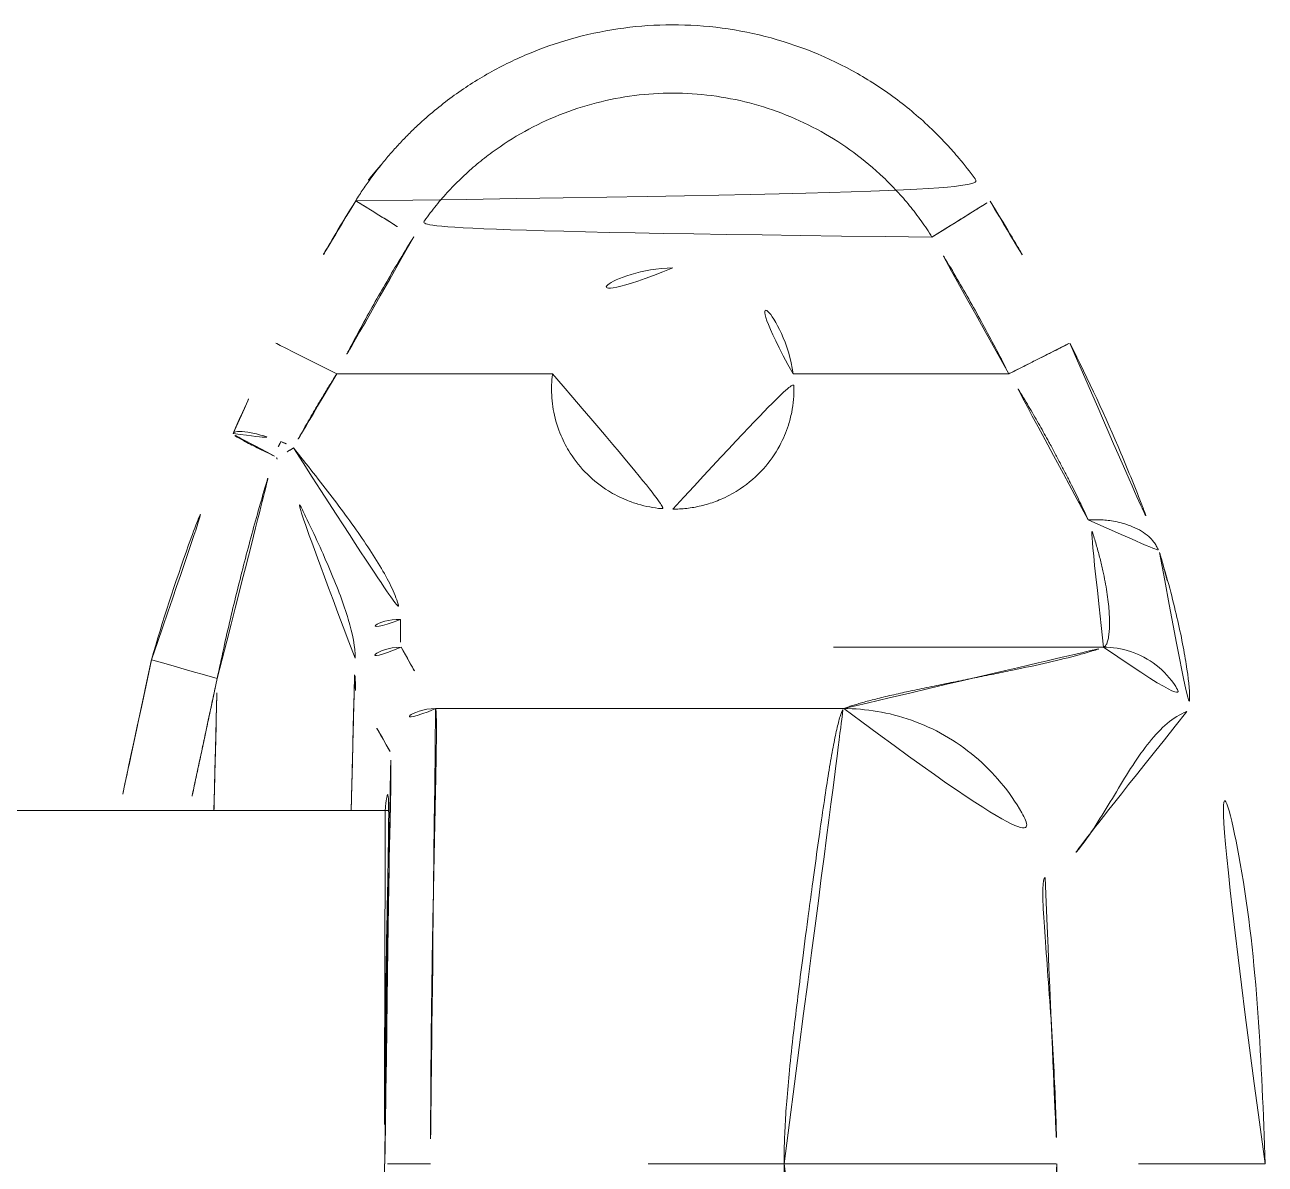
# Model space of a CAD drawing. Extents: x 16296660632 to 16296677930, y -37409619871 to -37409616275.
# Drawn here: x 16296677692.39 to 16296677719.6, y -37409616599.11 to -37409616574.1 of the extents above; entities that cross this region are included whole.
import ezdxf

# ---------------------------------------------------------------- set-up
doc = ezdxf.new("R2010")
doc.units = 0
doc.header["$LTSCALE"] = 10
doc.header["$MEASUREMENT"] = 0
doc.layers.get('0').update_dxf_attribs({"linetype": 'CONTINUOUS'})

msp = doc.modelspace()

# ---------------------------------------------------------------- linework, layer by layer
at = {"color": 2, "linetype": 'Continuous', "lineweight": 15}
for p, q in [((16296677703.96468, -37409616581.760681), (16296677699.229601, -37409616581.760674)), ((16296677713.97747, -37409616581.760681), (16296677709.242371, -37409616581.760681))]:
    msp.add_line(p, q, dxfattribs=at)
at = {"color": 7, "linetype": 'Continuous', "lineweight": 15}
for p, q in [((16296677710.35601, -37409616589.106583), (16296677701.399151, -37409616589.106583)), ((16296677700.36727, -37409616591.3452), (16296677195.541599, -37409616591.3452))]:
    msp.add_line(p, q, dxfattribs=at)
at = {"color": 2, "linetype": 'Continuous', "lineweight": 15, "flags": 128}
for points in [[(16296677699.229601, -37409616581.760674), (16296677698.96833, -37409616581.628883), (16296677698.717091, -37409616581.502136), (16296677698.48555, -37409616581.38533), (16296677698.28261, -37409616581.282959), (16296677698.11606, -37409616581.198936), (16296677697.9923, -37409616581.136513), (16296677697.91609, -37409616581.098068), (16296677697.89035, -37409616581.085083)], [(16296677695.164961, -37409616588.033997), (16296677695.19265, -37409616588.041962), (16296677695.274679, -37409616588.065582), (16296677695.407881, -37409616588.103943), (16296677695.587139, -37409616588.155548), (16296677695.80558, -37409616588.21843), (16296677696.054779, -37409616588.290192), (16296677696.32519, -37409616588.368042), (16296677696.6064, -37409616588.449013)]]:
    msp.add_lwpolyline(points, dxfattribs=at)
at = {"color": 7, "linetype": 'Continuous', "lineweight": 15}
for centre, radius, start, end in [((16296677703.448231, -37409616580.126167), 4.385576, 137.8305286, 152.4316357), ((16296677733.603519, -37409616599.100883), 39.999985, 148.0950963, 153.2310508), ((16296677706.603531, -37409616582.097992), 2.660317, 90, 172.7156931), ((16296677706.603531, -37409616582.097992), 2.660317, 7.2843069, 90), ((16296677700.615761, -37409616587.050537), 4.348179, 122.5024809, 128.23729), ((16296677700.64333, -37409616588.758743), 1.000258, 90.0207638, 177.1907383), ((16296677701.399509, -37409616590.106857), 1.000266, 90.0210916, 176.8541288)]:
    msp.add_arc(centre, radius, start, end, dxfattribs=at)
at = {"color": 2, "linetype": 'Continuous', "lineweight": 15}
for centre, radius, start, end in [((16296677700.780991, -37409616584.650757), 3.11141, 153.154662, 159.5962911), ((16296677700.58226, -37409616588.109558), 0.956391, 87.1111922, 173.5628093)]:
    msp.add_arc(centre, radius, start, end, dxfattribs=at)
at = {"color": 7, "linetype": 'Continuous', "lineweight": 15}
for points, knots in [([(16296677699.64616, -37409616577.960457), (16296677699.70063, -37409616577.875488), (16296677699.80921, -37409616577.706047), (16296677699.982639, -37409616577.460098), (16296677700.163441, -37409616577.221741), (16296677700.352261, -37409616576.991386), (16296677700.54878, -37409616576.768509), (16296677700.75288, -37409616576.552811), (16296677701.125681, -37409616576.186813), (16296677701.69977, -37409616575.704826), (16296677702.52161, -37409616575.166061), (16296677703.409731, -37409616574.726669), (16296677704.70528, -37409616574.270287), (16296677706.47657, -37409616574.00647), (16296677708.65192, -37409616574.25885), (16296677710.35148, -37409616574.945038), (16296677711.54982, -37409616575.732162), (16296677712.18627, -37409616576.279213), (16296677712.619499, -37409616576.723686), (16296677712.92342, -37409616577.069077), (16296677713.24721, -37409616577.479477), (16296677713.458679, -37409616577.803917), (16296677713.5658, -37409616577.968292)], [0, 0, 0, 0, 0.018239301, 0.036365701, 0.054374008, 0.072296667, 0.090182181, 0.108065947, 0.125953236, 0.184586228, 0.243180881, 0.303158984, 0.363196552, 0.490938727, 0.622877399, 0.75445143, 0.817898064, 0.881434051, 0.905644877, 0.930037092, 0.964559126, 1, 1, 1, 1]), ([(16296677712.2917, -37409616578.760437), (16296677712.25354, -37409616578.700348), (16296677712.17741, -37409616578.58046), (16296677712.056419, -37409616578.405647), (16296677711.930861, -37409616578.235184), (16296677711.75647, -37409616578.013847), (16296677711.524639, -37409616577.747093), (16296677711.127331, -37409616577.344467), (16296677710.583759, -37409616576.888382), (16296677709.63084, -37409616576.277184), (16296677708.3055, -37409616575.745499), (16296677706.608271, -37409616575.528633), (16296677704.91025, -37409616575.743179), (16296677703.58386, -37409616576.27301), (16296677702.74913, -37409616576.806503), (16296677702.303869, -37409616577.155762), (16296677701.98716, -37409616577.438423), (16296677701.68829, -37409616577.740402), (16296677701.41013, -37409616578.060547), (16296677701.151171, -37409616578.396973), (16296677700.99699, -37409616578.63443), (16296677700.91972, -37409616578.753433)], [0, 0, 0, 0, 0.015748126, 0.031416867, 0.047021767, 0.06257856, 0.093746136, 0.125150922, 0.18765721, 0.250247319, 0.375067704, 0.499938632, 0.624813443, 0.749732894, 0.812315123, 0.843454535, 0.874844936, 0.906168209, 0.937384303, 0.968619538, 1, 1, 1, 1]), ([(16296677700.91972, -37409616578.753448), (16296677700.819059, -37409616578.916687), (16296677700.6178, -37409616579.243118), (16296677700.32527, -37409616579.738327), (16296677700.039671, -37409616580.237396), (16296677699.761841, -37409616580.740829), (16296677699.49091, -37409616581.248177), (16296677699.316719, -37409616581.589813), (16296677699.229601, -37409616581.760674)], [0, 0, 0, 0, 0.166728605, 0.333382882, 0.499999985, 0.666617091, 0.833271378, 1, 1, 1, 1]), ([(16296677713.97747, -37409616581.760681), (16296677713.89056, -37409616581.59024), (16296677713.71678, -37409616581.249397), (16296677713.446529, -37409616580.74324), (16296677713.169399, -37409616580.240982), (16296677712.884541, -37409616579.743057), (16296677712.592791, -37409616579.248993), (16296677712.39208, -37409616578.923309), (16296677712.2917, -37409616578.760437)], [0, 0, 0, 0, 0.166732424, 0.333389227, 0.500007385, 0.666623901, 0.833275779, 1, 1, 1, 1]), ([(16296677715.316719, -37409616581.085098), (16296677715.72946, -37409616581.903267), (16296677716.10236, -37409616582.712631), (16296677716.605391, -37409616583.900627), (16296677716.763901, -37409616584.293213), (16296677717.055, -37409616585.045578), (16296677717.187759, -37409616585.405647), (16296677717.30999, -37409616585.75087)], [0, 0, 0, 0, 0.5, 0.5, 0.75, 0.75, 1, 1, 1, 1]), ([(16296677699.229601, -37409616581.760674), (16296677699.178949, -37409616581.841522), (16296677699.07855, -37409616582.00177), (16296677698.93248, -37409616582.241638), (16296677698.791451, -37409616582.477921), (16296677698.655649, -37409616582.710426), (16296677698.52512, -37409616582.938828), (16296677698.39958, -37409616583.162872), (16296677698.31916, -37409616583.310364), (16296677698.27932, -37409616583.383423)], [0, 0, 0, 0, 0.150726621, 0.29879946, 0.444235888, 0.58705424, 0.727273876, 0.864915253, 1, 1, 1, 1]), ([(16296677703.96468, -37409616581.760681), (16296677703.960369, -37409616581.798141), (16296677703.95175, -37409616581.872971), (16296677703.94499, -37409616581.985573), (16296677703.94006, -37409616582.23085), (16296677703.979191, -37409616582.620148), (16296677704.12612, -37409616583.093781), (16296677704.36994, -37409616583.556702), (16296677704.71052, -37409616583.978027), (16296677705.1381, -37409616584.314743), (16296677705.52573, -37409616584.513657), (16296677705.83498, -37409616584.623337), (16296677706.09454, -37409616584.686234), (16296677706.350691, -37409616584.72403), (16296677706.52026, -37409616584.728592), (16296677706.603531, -37409616584.730827)], [0, 0, 0, 0, 0.024740375, 0.049404339, 0.073999878, 0.185864303, 0.305293054, 0.401911622, 0.537800923, 0.670632377, 0.768962368, 0.830023762, 0.888786654, 0.945393162, 1, 1, 1, 1]), ([(16296677706.603531, -37409616584.730827), (16296677706.654011, -37409616584.730011), (16296677706.756189, -37409616584.728348), (16296677706.910681, -37409616584.714661), (16296677707.06761, -37409616584.692108), (16296677707.22636, -37409616584.659332), (16296677707.38624, -37409616584.616028), (16296677707.546459, -37409616584.561684), (16296677707.7873, -37409616584.462387), (16296677708.162531, -37409616584.254913), (16296677708.601151, -37409616583.874924), (16296677708.94458, -37409616583.386581), (16296677709.128559, -37409616582.953659), (16296677709.217871, -37409616582.607971), (16296677709.25815, -37409616582.323578), (16296677709.26936, -37409616582.040039), (16296677709.25132, -37409616581.853302), (16296677709.242371, -37409616581.760681)], [0, 0, 0, 0, 0.033108216, 0.067021169, 0.101777171, 0.137412131, 0.173959695, 0.211451379, 0.249916714, 0.347979933, 0.499967585, 0.640394477, 0.749680981, 0.813978921, 0.877055493, 0.9390228, 1, 1, 1, 1]), ([(16296677715.719971, -37409616584.963898), (16296677715.689711, -37409616584.898773), (16296677715.628839, -37409616584.767776), (16296677715.53241, -37409616584.56601), (16296677715.431589, -37409616584.359283), (16296677715.326031, -37409616584.147491), (16296677715.21583, -37409616583.931023), (16296677715.100969, -37409616583.710083), (16296677714.981449, -37409616583.485001), (16296677714.83374, -37409616583.212723), (16296677714.65456, -37409616582.891243), (16296677714.440241, -37409616582.519699), (16296677714.21471, -37409616582.141006), (16296677714.0571, -37409616581.888344), (16296677713.97747, -37409616581.760681)], [0, 0, 0, 0, 0.064803323, 0.130363339, 0.196695525, 0.26381482, 0.331735648, 0.400471926, 0.470037082, 0.54044407, 0.651725079, 0.765384499, 0.881463314, 1, 1, 1, 1]), ([(16296677695.164961, -37409616588.033997), (16296677695.40983, -37409616587.183456), (16296677695.68202, -37409616586.344193), (16296677696.27949, -37409616584.689423), (16296677696.60479, -37409616583.873917), (16296677696.955811, -37409616583.071404)], [0, 0, 0, 0, 0.5, 0.5, 1, 1, 1, 1]), ([(16296677696.6064, -37409616588.449013), (16296677696.653259, -37409616588.227509), (16296677696.746, -37409616587.789093), (16296677696.895149, -37409616587.140747), (16296677697.047409, -37409616586.507431), (16296677697.20384, -37409616585.889397), (16296677697.36385, -37409616585.286613), (16296677697.527361, -37409616584.699142), (16296677697.693411, -37409616584.126694), (16296677697.80809, -37409616583.751511), (16296677697.864799, -37409616583.566017)], [0, 0, 0, 0, 0.134519532, 0.266272118, 0.395303418, 0.521604954, 0.64520018, 0.766113793, 0.884371547, 1, 1, 1, 1]), ([(16296677716.05863, -37409616587.758499), (16296677716.065861, -37409616587.755539), (16296677716.08012, -37409616587.74971), (16296677716.099529, -37409616587.730103), (16296677716.11705, -37409616587.703552), (16296677716.132601, -37409616587.670029), (16296677716.1462, -37409616587.630478), (16296677716.157841, -37409616587.585541), (16296677716.17717, -37409616587.48645), (16296677716.193069, -37409616587.300453), (16296677716.18346, -37409616586.967773), (16296677716.13731, -37409616586.565292), (16296677716.063431, -37409616586.165993), (16296677715.98159, -37409616585.819893), (16296677715.90671, -37409616585.543182), (16296677715.821039, -37409616585.258423), (16296677715.753559, -37409616585.061768), (16296677715.719971, -37409616584.963898)], [0, 0, 0, 0, 0.039404814, 0.077679251, 0.114824737, 0.150842835, 0.185735257, 0.219503892, 0.252150822, 0.381457426, 0.501363042, 0.628319693, 0.749970513, 0.813496898, 0.876294215, 0.938436462, 1, 1, 1, 1]), ([(16296677719.6035, -37409616599.100861), (16296677719.52212, -37409616596.886917), (16296677719.3731, -37409616592.832497), (16296677718.20949, -37409616588.949966), (16296677717.30999, -37409616585.75087)], [0, 0, 0, 0, 0.546054062, 1, 1, 1, 1]), ([(16296677710.35601, -37409616589.106583), (16296677710.83559, -37409616589.107529), (16296677711.344749, -37409616589.187553), (16296677712.33642, -37409616589.537857), (16296677712.817039, -37409616589.808838), (16296677713.65, -37409616590.507919), (16296677714.00065, -37409616590.93457), (16296677714.51911, -37409616591.851646), (16296677714.68729, -37409616592.340103), (16296677714.772619, -37409616592.813263)], [0, 0, 0, 0, 0.25, 0.25, 0.5, 0.5, 0.75, 0.75, 1, 1, 1, 1]), ([(16296677700.288509, -37409616599.098938), (16296677700.288509, -37409616598.511703), (16296677700.290911, -37409616597.933517), (16296677700.29768, -37409616597.080582), (16296677700.30047, -37409616596.798607), (16296677700.306999, -37409616596.239441), (16296677700.31076, -37409616595.961166), (16296677700.32304, -37409616595.150597), (16296677700.332581, -37409616594.637558), (16296677700.35276, -37409616593.665283), (16296677700.36348, -37409616593.203117), (16296677700.383289, -37409616592.371094), (16296677700.392481, -37409616591.996521), (16296677700.403799, -37409616591.497711), (16296677700.407169, -37409616591.341522), (16296677700.412729, -37409616591.056961), (16296677700.414949, -37409616590.92778), (16296677700.41968, -37409616590.57872), (16296677700.42028, -37409616590.396927), (16296677700.415199, -37409616590.139801), (16296677700.40959, -37409616590.067642), (16296677700.400761, -37409616590.051964)], [0, 0, 0, 0, 0.125, 0.125, 0.1875, 0.1875, 0.25, 0.25, 0.375, 0.375, 0.5, 0.5, 0.625, 0.625, 0.6875, 0.6875, 0.75, 0.75, 0.875, 0.875, 1, 1, 1, 1]), ([(16296677714.772619, -37409616592.813263), (16296677714.742901, -37409616592.825287), (16296677714.727381, -37409616592.911926), (16296677714.72019, -37409616593.213417), (16296677714.728609, -37409616593.430908), (16296677714.76045, -37409616593.955856), (16296677714.78355, -37409616594.263412), (16296677714.833811, -37409616594.933029), (16296677714.86083, -37409616595.294113), (16296677714.91008, -37409616596.008957), (16296677714.932461, -37409616596.36496), (16296677714.969891, -37409616597.044327), (16296677714.98473, -37409616597.359451), (16296677715.007521, -37409616597.931549), (16296677715.015591, -37409616598.19046), (16296677715.026239, -37409616598.666367), (16296677715.028839, -37409616598.881447), (16296677715.028879, -37409616599.097313)], [0, 0, 0, 0, 0.125, 0.125, 0.25, 0.25, 0.375, 0.375, 0.5, 0.5, 0.625, 0.625, 0.75, 0.75, 0.875, 0.875, 1, 1, 1, 1]), ([(16296677715.028879, -37409616599.097313), (16296677715.028879, -37409616599.113541), (16296677715.02887, -37409616599.129784), (16296677715.028839, -37409616599.146011), (16296677715.02879, -37409616599.173157), (16296677715.0287, -37409616599.200302), (16296677715.028561, -37409616599.227493), (16296677715.028299, -37409616599.28186), (16296677715.02787, -37409616599.336411), (16296677715.027281, -37409616599.391487), (16296677715.026079, -37409616599.501678), (16296677715.024229, -37409616599.614037), (16296677715.0217, -37409616599.731537), (16296677715.02043, -37409616599.790283), (16296677715.018999, -37409616599.850418), (16296677715.01738, -37409616599.912201), (16296677715.01576, -37409616599.973999), (16296677715.01396, -37409616600.037369), (16296677715.011971, -37409616600.102402), (16296677715.00798, -37409616600.232468), (16296677715.00322, -37409616600.369141), (16296677714.99761, -37409616600.512993), (16296677714.992001, -37409616600.656807), (16296677714.985531, -37409616600.807449), (16296677714.978161, -37409616600.964188), (16296677714.970791, -37409616601.120941), (16296677714.962521, -37409616601.28389), (16296677714.953291, -37409616601.452606), (16296677714.948681, -37409616601.536957), (16296677714.943821, -37409616601.622879), (16296677714.93873, -37409616601.710022), (16296677714.93364, -37409616601.79715), (16296677714.92832, -37409616601.885483), (16296677714.92281, -37409616601.974548), (16296677714.911779, -37409616602.152679), (16296677714.89996, -37409616602.333763), (16296677714.887609, -37409616602.514183), (16296677714.8629, -37409616602.875), (16296677714.835951, -37409616603.234337), (16296677714.810551, -37409616603.572449), (16296677714.78516, -37409616603.910568), (16296677714.76148, -37409616604.226646), (16296677714.74522, -37409616604.492027), (16296677714.728951, -37409616604.757431), (16296677714.72002, -37409616604.975113), (16296677714.7234, -37409616605.129623), (16296677714.72678, -37409616605.284149), (16296677714.742689, -37409616605.373207), (16296677714.772591, -37409616605.38533)], [0.035082038, 0.035082038, 0.035082038, 0.035082038, 0.180872079, 0.180872079, 0.180872079, 0.424643981, 0.424643981, 0.424643981, 0.912187786, 0.912187786, 0.912187786, 1.887275396, 1.887275396, 1.887275396, 2.3748192, 2.3748192, 2.3748192, 2.862363005, 2.862363005, 2.862363005, 3.837450615, 3.837450615, 3.837450615, 4.812538224, 4.812538224, 4.812538224, 5.787625834, 5.787625834, 5.787625834, 6.275169639, 6.275169639, 6.275169639, 6.762713443, 6.762713443, 6.762713443, 7.737801053, 7.737801053, 7.737801053, 9.687976272, 9.687976272, 9.687976272, 11.638151491, 11.638151491, 11.638151491, 13.58832671, 13.58832671, 13.58832671, 15.538501929, 15.538501929, 15.538501929, 15.538501929])]:
    msp.add_open_spline(points, degree=3, knots=knots, dxfattribs=at)
at = {"color": 2, "linetype": 'Continuous', "lineweight": 15}
for points, knots in [([(16296677699.646379, -37409616577.960587), (16296677699.64637, -37409616577.960602), (16296677699.673719, -37409616577.977631), (16296677699.797819, -37409616578.054916), (16296677699.895, -37409616578.115433), (16296677700.143629, -37409616578.270233), (16296677700.29425, -37409616578.364014), (16296677700.60775, -37409616578.559196), (16296677700.76965, -37409616578.660004), (16296677700.91972, -37409616578.753448)], [0, 0, 0, 0, 0.25, 0.25, 0.5, 0.5, 0.75, 0.75, 1, 1, 1, 1]), ([(16296677712.2917, -37409616578.760437), (16296677712.44182, -37409616578.667084), (16296677712.603769, -37409616578.56636), (16296677712.91736, -37409616578.371338), (16296677713.068029, -37409616578.277634), (16296677713.316759, -37409616578.122971), (16296677713.41398, -37409616578.062531), (16296677713.53816, -37409616577.985382), (16296677713.56554, -37409616577.968399), (16296677713.565559, -37409616577.96843)], [0, 0, 0, 0, 0.25, 0.25, 0.5, 0.5, 0.75, 0.75, 1, 1, 1, 1]), ([(16296677713.97747, -37409616581.760681), (16296677713.99317, -37409616581.752777), (16296677714.008921, -37409616581.744827), (16296677714.024799, -37409616581.736816), (16296677714.044941, -37409616581.726646), (16296677714.065241, -37409616581.716423), (16296677714.085661, -37409616581.706123), (16296677714.12653, -37409616581.685501), (16296677714.167931, -37409616581.664612), (16296677714.20961, -37409616581.643593), (16296677714.292971, -37409616581.601532), (16296677714.377489, -37409616581.558899), (16296677714.460581, -37409616581.516983), (16296677714.54368, -37409616581.475067), (16296677714.62532, -37409616581.433868), (16296677714.702681, -37409616581.394852), (16296677714.780041, -37409616581.355827), (16296677714.853069, -37409616581.318977), (16296677714.919241, -37409616581.285606), (16296677714.985411, -37409616581.252228), (16296677715.044689, -37409616581.222321), (16296677715.095409, -37409616581.196732), (16296677715.146139, -37409616581.171143), (16296677715.188299, -37409616581.149872), (16296677715.22138, -37409616581.133186), (16296677715.254471, -37409616581.116501), (16296677715.2785, -37409616581.10437), (16296677715.29405, -37409616581.096527), (16296677715.30961, -37409616581.088676), (16296677715.316719, -37409616581.085098), (16296677715.316719, -37409616581.085098)], [0, 0, 0, 0, 0.058532512, 0.058532512, 0.058532512, 0.132714514, 0.132714514, 0.132714514, 0.281078518, 0.281078518, 0.281078518, 0.577806526, 0.577806526, 0.577806526, 0.874534534, 0.874534534, 0.874534534, 1.171262542, 1.171262542, 1.171262542, 1.46799055, 1.46799055, 1.46799055, 1.764718558, 1.764718558, 1.764718558, 2.061446566, 2.061446566, 2.061446566, 2.358174574, 2.358174574, 2.358174574, 2.358174574]), ([(16296677696.955811, -37409616583.071404), (16296677696.96666, -37409616583.04657), (16296677697.000561, -37409616583.030884), (16296677697.10972, -37409616583.020538), (16296677697.184891, -37409616583.025528), (16296677697.37178, -37409616583.05603), (16296677697.48138, -37409616583.081131), (16296677697.729179, -37409616583.150848), (16296677697.862341, -37409616583.193947), (16296677698.00491, -37409616583.245697)], [0, 0, 0, 0, 0.25, 0.25, 0.5, 0.5, 0.75, 0.75, 1, 1, 1, 1]), ([(16296677697.864799, -37409616583.566017), (16296677697.727501, -37409616583.502228), (16296677697.60182, -37409616583.442017), (16296677697.373091, -37409616583.32872), (16296677697.274719, -37409616583.277924), (16296677697.113029, -37409616583.189789), (16296677697.05158, -37409616583.153458), (16296677696.970989, -37409616583.098503), (16296677696.952101, -37409616583.079857), (16296677696.955811, -37409616583.071404)], [0, 0, 0, 0, 0.25, 0.25, 0.5, 0.5, 0.75, 0.75, 1, 1, 1, 1]), ([(16296677698.27932, -37409616583.383423), (16296677698.577629, -37409616583.755203), (16296677698.86261, -37409616584.116821), (16296677699.26395, -37409616584.645172), (16296677699.393339, -37409616584.818939), (16296677699.641451, -37409616585.161743), (16296677699.760839, -37409616585.331741), (16296677700.09387, -37409616585.827301), (16296677700.281509, -37409616586.135437), (16296677700.48624, -37409616586.560516), (16296677700.540291, -37409616586.693878), (16296677700.613171, -37409616586.939346), (16296677700.632481, -37409616587.052139), (16296677700.630461, -37409616587.154388)], [0, 0, 0, 0, 0.25, 0.25, 0.375, 0.375, 0.5, 0.5, 0.75, 0.75, 0.875, 0.875, 1, 1, 1, 1]), ([(16296677699.631889, -37409616588.002327), (16296677699.638029, -37409616587.762848), (16296677699.581791, -37409616587.474693), (16296677699.38554, -37409616586.817467), (16296677699.24939, -37409616586.460693), (16296677699.00696, -37409616585.887299), (16296677698.919941, -37409616585.690659), (16296677698.73892, -37409616585.29425), (16296677698.644449, -37409616585.093369), (16296677698.35124, -37409616584.482643), (16296677698.142839, -37409616584.064774), (16296677697.924589, -37409616583.635239)], [0, 0, 0, 0, 0.25, 0.25, 0.5, 0.5, 0.625, 0.625, 0.75, 0.75, 1, 1, 1, 1]), ([(16296677715.719971, -37409616584.963898), (16296677715.755699, -37409616584.962799), (16296677715.831921, -37409616584.960457), (16296677715.95302, -37409616584.962341), (16296677716.087311, -37409616584.970261), (16296677716.299351, -37409616584.99472), (16296677716.50704, -37409616585.042511), (16296677716.72438, -37409616585.126373), (16296677716.89183, -37409616585.208588), (16296677717.04459, -37409616585.320137), (16296677717.147261, -37409616585.432419), (16296677717.212891, -37409616585.531754), (16296677717.253901, -37409616585.60878), (16296677717.27589, -37409616585.661797), (16296677717.28511, -37409616585.684021)], [0, 0, 0, 0, 0.051213035, 0.10928439, 0.17446314, 0.24691657, 0.424943211, 0.49980042, 0.624080397, 0.746595341, 0.847558478, 0.908070406, 0.961471615, 1, 1, 1, 1]), ([(16296677717.28511, -37409616585.684021), (16296677717.357491, -37409616585.92305), (16296677717.424749, -37409616586.158073), (16296677717.54652, -37409616586.608612), (16296677717.60099, -37409616586.823936), (16296677717.6982, -37409616587.235092), (16296677717.740919, -37409616587.430862), (16296677717.814739, -37409616587.800636), (16296677717.84568, -37409616587.973709), (16296677717.919479, -37409616588.443771), (16296677717.94433, -37409616588.695976), (16296677717.94768, -37409616589.053101), (16296677717.926041, -37409616589.157204), (16296677717.88229, -37409616589.173737)], [0, 0, 0, 0, 0.125, 0.125, 0.25, 0.25, 0.375, 0.375, 0.5, 0.5, 0.75, 0.75, 1, 1, 1, 1]), ([(16296677717.28513, -37409616585.684021), (16296677717.28911, -37409616585.69429), (16296677717.29744, -37409616585.715759), (16296677717.305691, -37409616585.738853), (16296677717.30999, -37409616585.75087)], [0, 0, 0, 0, 0.478853596, 1, 1, 1, 1]), ([(16296677700.630461, -37409616587.154388), (16296677700.62672, -37409616587.342621), (16296677700.626141, -37409616587.486427), (16296677700.630421, -37409616587.68869), (16296677700.63537, -37409616587.746887), (16296677700.64296, -37409616587.758476)], [0, 0, 0, 0, 0.5, 0.5, 1, 1, 1, 1]), ([(16296677710.35601, -37409616589.106583), (16296677710.38578, -37409616589.095779), (16296677710.445959, -37409616589.073929), (16296677710.54661, -37409616589.040848), (16296677710.65597, -37409616589.00708), (16296677710.77478, -37409616588.972641), (16296677710.958071, -37409616588.922363), (16296677711.227039, -37409616588.854462), (16296677711.583811, -37409616588.771942), (16296677711.9771, -37409616588.686707), (16296677712.382589, -37409616588.602547), (16296677712.80839, -37409616588.516708), (16296677713.230261, -37409616588.432587), (16296677713.65041, -37409616588.34845), (16296677714.200541, -37409616588.236282), (16296677714.85545, -37409616588.096008), (16296677715.37265, -37409616587.969391), (16296677715.67231, -37409616587.884987), (16296677715.81237, -37409616587.842789), (16296677715.94216, -37409616587.800743), (16296677716.019831, -37409616587.772568), (16296677716.05864, -37409616587.758499)], [0, 0, 0, 0, 0.023957484, 0.048424235, 0.073401096, 0.098888861, 0.124888276, 0.185058441, 0.249857797, 0.308557651, 0.374916649, 0.437468419, 0.500025684, 0.562580566, 0.625126038, 0.750165853, 0.875117837, 0.906719203, 0.937564755, 0.968807909, 1, 1, 1, 1]), ([(16296677716.05864, -37409616587.758499), (16296677716.25066, -37409616587.758881), (16296677716.453239, -37409616587.789368), (16296677716.84877, -37409616587.921371), (16296677717.041109, -37409616588.023087), (16296677717.380449, -37409616588.286423), (16296677717.52688, -37409616588.447617), (16296677717.75354, -37409616588.798431), (16296677717.833521, -37409616588.987411), (16296677717.882311, -37409616589.173721)], [0, 0, 0, 0, 0.25, 0.25, 0.5, 0.5, 0.75, 0.75, 1, 1, 1, 1]), ([(16296677699.64427, -37409616588.709732), (16296677699.636669, -37409616588.696243), (16296677699.631741, -37409616588.628143), (16296677699.627501, -37409616588.391312), (16296677699.62812, -37409616588.222847), (16296677699.631889, -37409616588.002327)], [0, 0, 0, 0, 0.5, 0.5, 1, 1, 1, 1]), ([(16296677701.399151, -37409616589.106583), (16296677701.40052, -37409616589.110367), (16296677701.40328, -37409616589.11792), (16296677701.40678, -37409616589.141853), (16296677701.409821, -37409616589.175163), (16296677701.412371, -37409616589.218857), (16296677701.414431, -37409616589.272812), (16296677701.41601, -37409616589.337158), (16296677701.417101, -37409616589.411987), (16296677701.41769, -37409616589.497337), (16296677701.417801, -37409616589.593292), (16296677701.417419, -37409616589.699867), (16296677701.41655, -37409616589.817123), (16296677701.41437, -37409616590.022659), (16296677701.409241, -37409616590.358139), (16296677701.3997, -37409616590.855988), (16296677701.38719, -37409616591.446426), (16296677701.372971, -37409616592.101913), (16296677701.35762, -37409616592.843674), (16296677701.34207, -37409616593.623093), (16296677701.327181, -37409616594.45433), (16296677701.31551, -37409616595.242973), (16296677701.306391, -37409616595.969818), (16296677701.29986, -37409616596.610443), (16296677701.29476, -37409616597.246338), (16296677701.29114, -37409616597.874184), (16296677701.28886, -37409616598.490921), (16296677701.28857, -37409616598.898277), (16296677701.288429, -37409616599.099297)], [0, 0, 0, 0, 0.02033914, 0.040776811, 0.061313065, 0.081947955, 0.102681531, 0.123513843, 0.14444494, 0.165474873, 0.186603687, 0.207831431, 0.229158152, 0.250583895, 0.311124161, 0.375719534, 0.433367779, 0.500237931, 0.562859662, 0.625481823, 0.687046756, 0.750001367, 0.794261955, 0.837484688, 0.879669704, 0.92081715, 0.960927189, 1, 1, 1, 1]), ([(16296677709.046499, -37409616599.097473), (16296677709.046989, -37409616599.013077), (16296677709.048, -37409616598.840561), (16296677709.05533, -37409616598.576462), (16296677709.06686, -37409616598.301758), (16296677709.08305, -37409616598.016693), (16296677709.112749, -37409616597.594254), (16296677709.167549, -37409616596.991241), (16296677709.25176, -37409616596.218536), (16296677709.351879, -37409616595.394501), (16296677709.463539, -37409616594.5121), (16296677709.572769, -37409616593.6745), (16296677709.724701, -37409616592.556427), (16296677709.897221, -37409616591.317841), (16296677710.05427, -37409616590.319641), (16296677710.16486, -37409616589.727997), (16296677710.228439, -37409616589.445282), (16296677710.27483, -37409616589.279823), (16296677710.306391, -37409616589.188553), (16296677710.33378, -37409616589.128922), (16296677710.348709, -37409616589.113922), (16296677710.35601, -37409616589.106583)], [0, 0, 0, 0, 0.01635598, 0.033429274, 0.051224363, 0.069745205, 0.088995306, 0.133898545, 0.188731364, 0.244196332, 0.303862662, 0.377260742, 0.432576555, 0.572333437, 0.7119245, 0.783999909, 0.856026852, 0.894227228, 0.930955432, 0.966212595, 1, 1, 1, 1]), ([(16296677717.882311, -37409616589.173721), (16296677717.58165, -37409616589.288544), (16296677717.31431, -37409616589.52919), (16296677716.811871, -37409616590.153427), (16296677716.576469, -37409616590.535889), (16296677716.10104, -37409616591.325928), (16296677715.86095, -37409616591.732773), (16296677715.347151, -37409616592.416199), (16296677715.073681, -37409616592.691513), (16296677714.77261, -37409616592.813263)], [0, 0, 0, 0, 0.25, 0.25, 0.5, 0.5, 0.75, 0.75, 1, 1, 1, 1]), ([(16296677700.293949, -37409616591.3452), (16296677700.29686, -37409616591.313309), (16296677700.310329, -37409616591.165939), (16296677700.32893, -37409616591.044296), (16296677700.3528, -37409616590.961258), (16296677700.368469, -37409616591.100983), (16296677700.371519, -37409616591.552979), (16296677700.360609, -37409616592.302658), (16296677700.341021, -37409616593.314346), (16296677700.316139, -37409616594.587463), (16296677700.29603, -37409616595.853149), (16296677700.28319, -37409616597.038452), (16296677700.275961, -37409616598.077347), (16296677700.27499, -37409616598.762161), (16296677700.274521, -37409616599.0952)], [0, 0, 0, 0, 0.01936492, 0.089481386, 0.155178305, 0.260146651, 0.367364519, 0.464142468, 0.57954948, 0.685090188, 0.789660964, 0.863501217, 0.9336142, 1, 1, 1, 1]), ([(16296677700.274521, -37409616599.0952), (16296677700.27556, -37409616599.601784), (16296677700.27774, -37409616600.656921), (16296677700.2906, -37409616601.902946), (16296677700.30447, -37409616602.878189), (16296677700.31712, -37409616603.654823), (16296677700.330009, -37409616604.316971), (16296677700.33613, -37409616604.670471), (16296677700.339081, -37409616604.793556), (16296677700.33913, -37409616604.800842), (16296677700.33913, -37409616604.800858), (16296677700.33914, -37409616604.800873), (16296677700.33913, -37409616604.800926), (16296677700.33914, -37409616604.801033), (16296677700.33914, -37409616604.801208), (16296677700.339149, -37409616604.80159), (16296677700.339161, -37409616604.802353), (16296677700.339199, -37409616604.803864), (16296677700.339251, -37409616604.806923), (16296677700.339371, -37409616604.812973), (16296677700.339609, -37409616604.825073), (16296677700.34008, -37409616604.849152), (16296677700.341009, -37409616604.896767), (16296677700.342819, -37409616604.989967), (16296677700.34627, -37409616605.16832), (16296677700.35247, -37409616605.493713), (16296677700.362169, -37409616606.028351), (16296677700.370979, -37409616606.636703), (16296677700.368071, -37409616607.093338), (16296677700.3498, -37409616607.232513), (16296677700.32428, -37409616607.154282), (16296677700.30225, -37409616606.921463), (16296677700.29504, -37409616606.8452)], [0, 0, 0, 0, 0.101510115, 0.211434672, 0.259065315, 0.316767116, 0.393397237, 0.420049616, 0.4230555, 0.42305671, 0.423057557, 0.423059589, 0.42306327, 0.423071002, 0.423086465, 0.423117038, 0.423178515, 0.423301446, 0.423546933, 0.424037928, 0.42501921, 0.426978051, 0.430882216, 0.438634897, 0.453918283, 0.483596617, 0.539392617, 0.63673048, 0.74462148, 0.850211563, 0.950940476, 1, 1, 1, 1]), ([(16296677701.288429, -37409616599.099297), (16296677701.17148, -37409616599.099228), (16296677701.04549, -37409616599.099182), (16296677700.801399, -37409616599.099083), (16296677700.684031, -37409616599.099037), (16296677700.489401, -37409616599.098984), (16296677700.41276, -37409616599.098969), (16296677700.31336, -37409616599.098953), (16296677700.290291, -37409616599.098938), (16296677700.288509, -37409616599.098938)], [0, 0, 0, 0, 0.25, 0.25, 0.5, 0.5, 0.75, 0.75, 1, 1, 1, 1]), ([(16296677709.046499, -37409616599.097473), (16296677709.12883, -37409616599.097412), (16296677709.293711, -37409616599.097267), (16296677709.540871, -37409616599.097092), (16296677709.78759, -37409616599.096909), (16296677710.033211, -37409616599.096764), (16296677710.27705, -37409616599.096588), (16296677710.51841, -37409616599.096451), (16296677710.75662, -37409616599.096313), (16296677710.99107, -37409616599.096184), (16296677711.22113, -37409616599.096069), (16296677711.446211, -37409616599.095963), (16296677711.665819, -37409616599.095871), (16296677711.879459, -37409616599.095787), (16296677712.086691, -37409616599.095718), (16296677712.2871, -37409616599.095657), (16296677712.48035, -37409616599.095612), (16296677712.66618, -37409616599.095581), (16296677712.844391, -37409616599.095551), (16296677713.014799, -37409616599.095543), (16296677713.177231, -37409616599.095543), (16296677713.3316, -37409616599.095543), (16296677713.47793, -37409616599.095543), (16296677713.616261, -37409616599.095573), (16296677713.746651, -37409616599.095581), (16296677713.869169, -37409616599.095612), (16296677713.98391, -37409616599.095657), (16296677714.091061, -37409616599.095703), (16296677714.19084, -37409616599.095749), (16296677714.28348, -37409616599.09581), (16296677714.369209, -37409616599.095871), (16296677714.448259, -37409616599.095932), (16296677714.520861, -37409616599.096008), (16296677714.58729, -37409616599.096077), (16296677714.64786, -37409616599.096161), (16296677714.70286, -37409616599.096237), (16296677714.75259, -37409616599.096313), (16296677714.797319, -37409616599.096413), (16296677714.83733, -37409616599.096481), (16296677714.872881, -37409616599.096573), (16296677714.90424, -37409616599.096657), (16296677714.931721, -37409616599.096764), (16296677714.95557, -37409616599.096848), (16296677714.976061, -37409616599.096939), (16296677714.993429, -37409616599.097031), (16296677715.007879, -37409616599.097122), (16296677715.019831, -37409616599.097214), (16296677715.0259, -37409616599.097267), (16296677715.028879, -37409616599.097313)], [0, 0, 0, 0, 0.027540617, 0.055159037, 0.082822054, 0.110501801, 0.138173634, 0.165804159, 0.193358872, 0.220807728, 0.248125022, 0.275282917, 0.302249602, 0.328996223, 0.35549723, 0.381729975, 0.407669744, 0.43329277, 0.458577466, 0.48350434, 0.508055976, 0.53221495, 0.555966613, 0.579297814, 0.602196402, 0.624651413, 0.646652809, 0.66819282, 0.689266736, 0.7098701, 0.729998793, 0.749649193, 0.768818219, 0.787504841, 0.805711116, 0.823439129, 0.840690867, 0.857468342, 0.873773688, 0.889609241, 0.904978874, 0.919888561, 0.93434413, 0.948351155, 0.961915023, 0.975040998, 0.987734271, 1, 1, 1, 1]), ([(16296677709.046499, -37409616599.097473), (16296677709.047029, -37409616599.18251), (16296677709.0481, -37409616599.355667), (16296677709.05546, -37409616599.619858), (16296677709.066971, -37409616599.89299), (16296677709.08309, -37409616600.174942), (16296677709.11302, -37409616600.595932), (16296677709.1681, -37409616601.197594), (16296677709.24551, -37409616601.914429), (16296677709.345169, -37409616602.738388), (16296677709.453529, -37409616603.594757), (16296677709.569889, -37409616604.485786), (16296677709.672581, -37409616605.253159), (16296677709.763451, -37409616605.914833), (16296677709.84478, -37409616606.493134), (16296677709.920679, -37409616607.012451), (16296677709.99107, -37409616607.470833), (16296677710.055969, -37409616607.86763), (16296677710.115379, -37409616608.203598), (16296677710.1693, -37409616608.480591), (16296677710.21771, -37409616608.701263), (16296677710.260651, -37409616608.869377), (16296677710.298, -37409616608.987923), (16296677710.3302, -37409616609.064743), (16296677710.347509, -37409616609.083038), (16296677710.35598, -37409616609.092003)], [0, 0, 0, 0, 0.016466319, 0.033530988, 0.051208061, 0.069510582, 0.088450519, 0.133537457, 0.188134737, 0.232276462, 0.302891416, 0.370029146, 0.431942897, 0.486085135, 0.539422615, 0.59178036, 0.643001818, 0.692950877, 0.741512996, 0.788595495, 0.834127118, 0.878056995, 0.920353154, 0.961000731, 1, 1, 1, 1]), ([(16296677719.6035, -37409616599.100861), (16296677718.936489, -37409616599.100304), (16296677718.22793, -37409616599.099731), (16296677716.709841, -37409616599.098557), (16296677715.900379, -37409616599.097931), (16296677715.028851, -37409616599.097313)], [0, 0, 0, 0, 0.5, 0.5, 1, 1, 1, 1])]:
    msp.add_open_spline(points, degree=3, knots=knots, dxfattribs=at)
at = {"color": 7, "linetype": 'Continuous', "lineweight": 15}
for points, degree in [([(16296677713.565559, -37409616577.96843), (16296677714.196171, -37409616578.981903), (16296677714.781799, -37409616580.024719), (16296677715.316719, -37409616581.085098)], 3), ([(16296677696.955811, -37409616583.071404), (16296677697.243469, -37409616582.413727), (16296677697.554411, -37409616581.751038), (16296677697.89035, -37409616581.085083)], 3), ([(16296677697.924589, -37409616583.635239), (16296677697.909361, -37409616583.60527), (16296677697.8897, -37409616583.579391), (16296677697.864799, -37409616583.566017)], 3), ([(16296677716.05863, -37409616587.758499), (16296677710.92008, -37409616587.758499), (16296677705.781521, -37409616587.758499), (16296677700.64296, -37409616587.758476)], 3), ([(16296677695.164961, -37409616588.033997), (16296677694.458191, -37409616591.3452)], 1), ([(16296677699.546551, -37409616591.3452), (16296677699.631889, -37409616588.002327)], 1), ([(16296677696.6064, -37409616588.449013), (16296677695.988529, -37409616591.3452)], 1)]:
    msp.add_open_spline(points, degree=degree, dxfattribs=at)
at = {"color": 2, "linetype": 'Continuous', "lineweight": 15}
for points, degree in [([(16296677698.00491, -37409616583.245697), (16296677698.107019, -37409616583.282761), (16296677698.199789, -37409616583.332207), (16296677698.27932, -37409616583.383423)], 3), ([(16296677717.45055, -37409616586.294739), (16296677717.309999, -37409616585.75087)], 1), ([(16296677700.64296, -37409616587.758476), (16296677700.89502, -37409616588.207863), (16296677701.147091, -37409616588.657227), (16296677701.399151, -37409616589.106583)], 3), ([(16296677696.53639, -37409616591.3452), (16296677696.6064, -37409616588.449013)], 1), ([(16296677700.400761, -37409616590.051964), (16296677700.148899, -37409616589.604858), (16296677699.8967, -37409616589.157387), (16296677699.64427, -37409616588.709732)], 3), ([(16296677709.046499, -37409616599.097473), (16296677706.46048, -37409616599.098083), (16296677703.874451, -37409616599.098686), (16296677701.288429, -37409616599.099297)], 3)]:
    msp.add_open_spline(points, degree=degree, dxfattribs=at)

doc.saveas('drawing.dxf')
